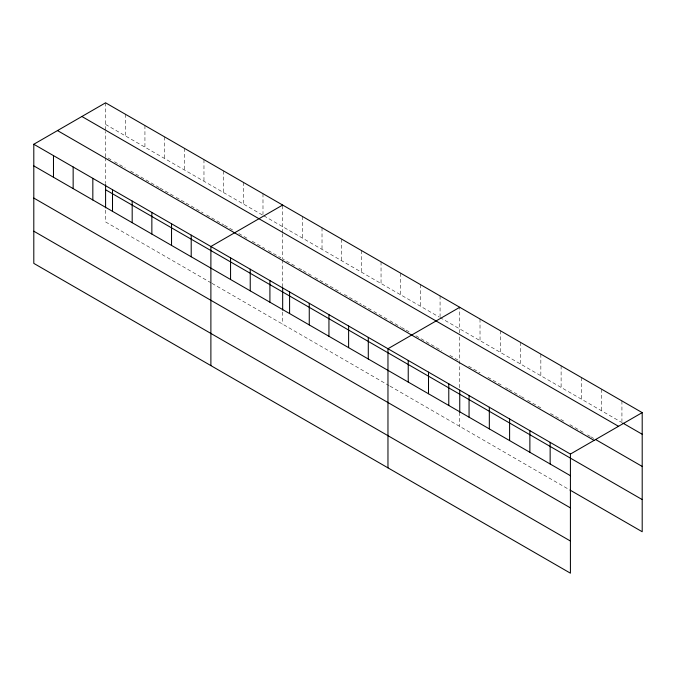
<?xml version="1.0" encoding="UTF-8"?>
<svg xmlns="http://www.w3.org/2000/svg" width="676" height="676" viewBox="0 0 676 676"><rect width="100%" height="100%" fill="white"/><g stroke="black" fill="none" stroke-linecap="round" stroke-linejoin="round"><path stroke-width="0.51" stroke-dasharray="3.38 2.54" d="M282.669 233.719L282.669 258.857L295.184 266.082M282.669 232.713L282.669 205.048M459.748 336.961L459.748 389.055M459.748 332.947L459.748 307.293M105.583 124.443L262.989 215.323M263.885 215.838L439.18 317.044M440.076 317.559L621.928 422.551M110.949 159.713L105.583 156.612L105.583 131.482M114.531 161.775L125.263 167.978M130.629 171.07L159.249 187.598M160.136 188.114L175.346 196.893M176.242 197.409L184.286 202.056M186.077 203.087L203.07 212.898M206.645 214.96L223.638 224.778M224.533 225.294L232.586 229.941M238.839 233.55L248.684 239.236M252.258 241.298L264.781 248.523M268.355 250.593L280.878 257.818M298.767 268.144L302.341 270.214M303.237 270.73L311.29 275.377M314.864 277.439L340.797 292.421M344.38 294.483L361.373 304.293M363.156 305.324L373 311.002M373.896 311.518L389.097 320.297M389.993 320.813L400.724 327.015M401.62 327.53L405.194 329.592M406.09 330.108L409.664 332.178M415.926 335.795L441.867 350.768M449.912 355.415L458.852 360.578M468.561 366.181L480.019 372.797M487.954 377.377L502.057 385.514M505.58 387.551L508.225 389.08M509.113 389.587L520.571 396.204M521.45 396.711L524.094 398.24M527.618 400.276L540.842 407.907M550.534 413.509L564.637 421.647M569.927 424.697L584.03 432.843M587.554 434.879L590.199 436.409M591.077 436.916L593.722 438.437M211.115 282.864L105.583 221.931L105.583 207.853M212.011 283.379L389.097 385.616M389.993 386.131L569.04 489.508M621.928 400.919L621.928 421.52M601.657 389.215L601.657 410.847M581.385 377.512L581.385 399.144M561.114 365.809L561.114 387.441M540.842 354.106L540.842 375.738M520.571 342.402L520.571 364.034M500.291 330.699L500.291 352.331M480.019 318.996L480.019 340.628M459.748 412.335L459.748 426.404M440.076 295.927L440.076 316.529M420.396 284.571L420.396 306.203M400.724 273.214L400.724 294.846M381.044 261.849L381.044 283.481M361.373 250.492L361.373 272.124M341.693 239.127L341.693 260.767M322.021 227.77L322.021 249.402M302.341 216.413L302.341 238.045M282.669 259.888L282.669 286.818M282.669 312.109L282.669 324.167M262.989 193.691L262.989 214.292M243.318 182.334L243.318 203.966M223.638 170.969L223.638 192.601M203.966 159.612L203.966 181.244M184.286 148.255L184.286 169.887M164.614 136.89L164.614 158.522M144.934 125.533L144.934 147.165M125.263 114.176L125.263 135.808M105.583 102.811L105.583 130.476M105.583 157.652L105.583 183.542"/><path stroke-width="1.01" d="M33.8 144.258L570.417 454.069L570.417 573.189L33.8 263.378L33.8 144.258L105.583 102.811L642.2 412.622L642.2 531.742L569.927 490.015M282.669 205.048L210.887 246.495L210.887 365.615M459.748 307.293L387.965 348.731L387.965 467.851M570.417 454.069L642.2 412.622M622.807 423.066L642.2 434.254M81.897 116.492L618.515 426.303M595.488 439.459L642.2 466.432M57.485 130.578L594.103 440.389M105.583 189.762L642.2 499.572M33.8 165.89L570.417 475.701M33.8 198.06L570.417 507.87M33.8 231.2L570.417 541.02M550.146 442.366L550.146 463.998M529.874 430.663L529.874 452.295M509.603 418.959L509.603 440.591M489.331 407.256L489.331 428.888M469.06 395.553L469.06 417.185M459.748 390.094L459.748 412.335M448.779 383.841L448.779 405.482M428.508 372.138L428.508 393.77M408.236 360.435L408.236 382.067M368.293 337.375L368.293 359.007M348.613 326.009L348.613 347.65M328.942 314.653L328.942 336.285M309.262 303.296L309.262 324.928M289.59 291.931L289.59 313.563M282.669 287.858L282.669 310.098M269.91 280.574L269.91 302.206M250.238 269.217L250.238 290.849M230.558 257.852L230.558 279.484M191.207 235.138L191.207 256.77M171.535 223.773L171.535 245.405M151.855 212.416L151.855 234.048M132.183 201.059L132.183 222.691M112.503 189.694L112.503 211.326M105.583 184.582L105.583 207.853M92.832 178.337L92.832 199.969M73.152 166.98L73.152 188.612M53.48 155.615L53.48 177.247"/></g></svg>
